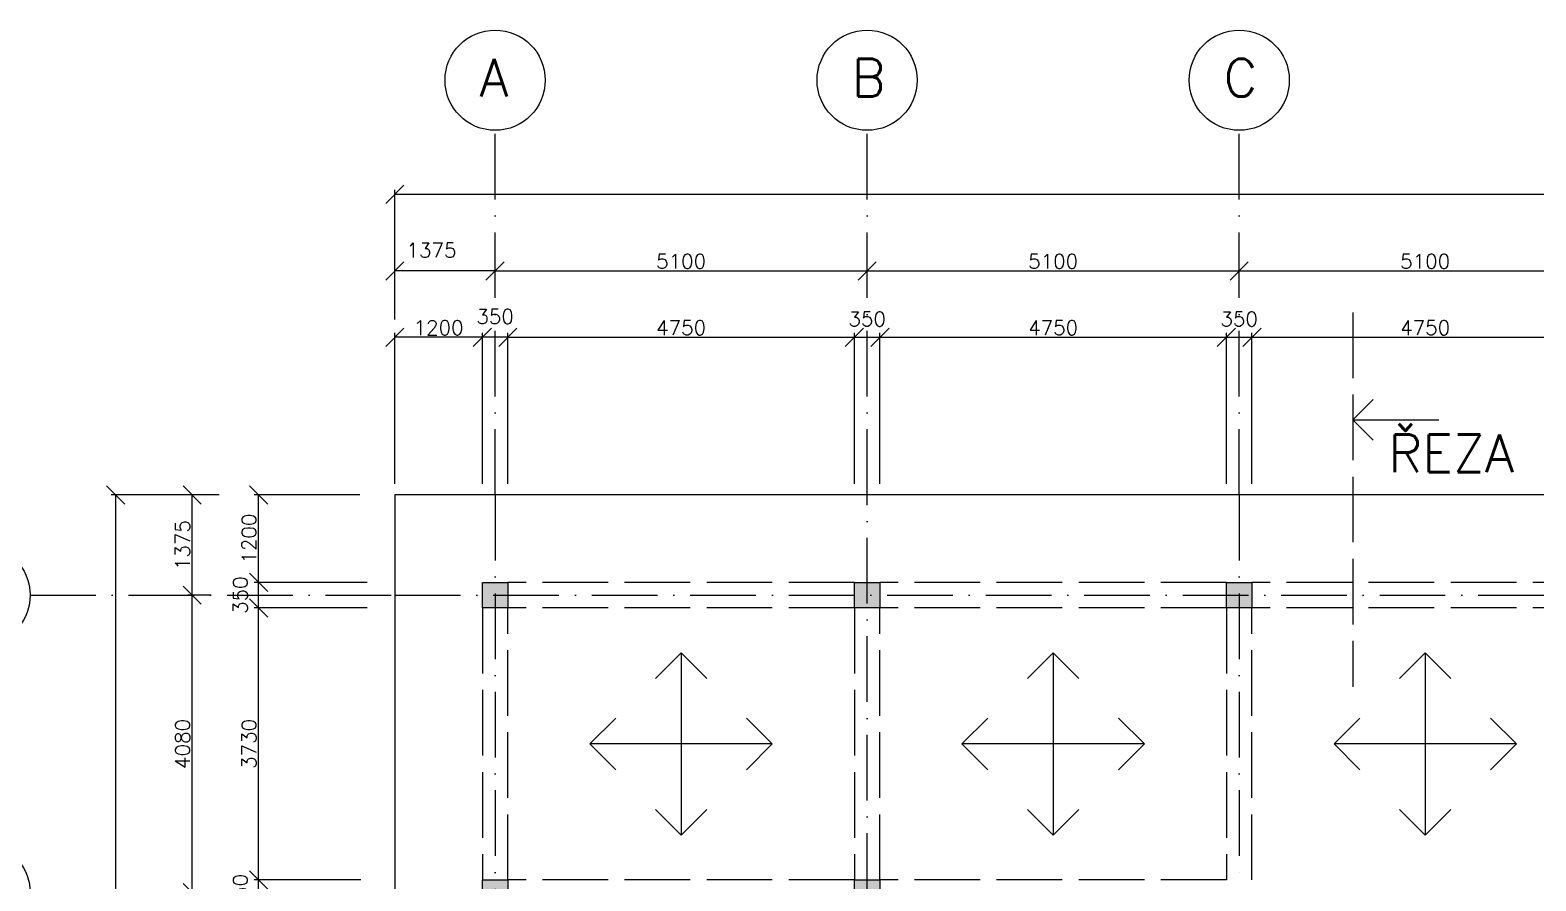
# Model space of a CAD drawing. Header units: millimetres. Extents: x -3518363 to 3223740, y -1530229 to 774657.
# Drawn here: x 2193268 to 2213911, y 257214 to 268880 of the extents above; entities that cross this region are included whole.
import ezdxf

# ---------------------------------------------------------------- set-up
doc = ezdxf.new("R2010")
doc.units = ezdxf.units.MM
doc.header["$LTSCALE"] = 15
doc.header["$MEASUREMENT"] = 0
doc.linetypes.add('ACAD_ISO02W100', pattern=[15, 12, -3])
doc.linetypes.add('ACAD_ISO10W100', pattern=[18, 12, -3, 0, -3])
doc.layers.get('0').update_dxf_attribs({"linetype": 'CONTINUOUS'})
doc.layers.get('DEFPOINTS').update_dxf_attribs({"linetype": 'CONTINUOUS'})
for name, color, linetype in [('HRANICE ZEMINY', 200, 'CONTINUOUS'), ('objekt 1', 40, 'CONTINUOUS'), ('skryte prův', 120, 'ACAD_ISO02W100'), ('sloupy', 100, 'CONTINUOUS')]:
    doc.layers.add(name, color=color, linetype=linetype)
for name, color, linetype, lineweight in [('koty', 4, 'CONTINUOUS', 15), ('Okna a dveře', 2, 'CONTINUOUS', 30), ('osy prův', 30, 'ACAD_ISO10W100', 15), ('texty', 255, 'CONTINUOUS', 15), ('ŘEZ', 11, 'ACAD_ISO10W100', 15)]:
    doc.layers.add(name, color=color, linetype=linetype, lineweight=lineweight)
doc.styles.add('romans', font='romans.shx')
doc.dimstyles.new('M 1-50', dxfattribs={"dimscale": 50, "dimtxt": 2.5, "dimasz": 2.5, "dimexe": 1.25, "dimexo": 3, "dimtad": 1, "dimtxsty": 'romans', "dimblk": 'OBLIQUE', "dimcen": 2.5, "dimadec": 0, "dimazin": 0, "dimtfac": 1, "dimtmove": 2, "dimatfit": 3, "dimfxl": 1, "dimarcsym": 0})

# ---------------------------------------------------------------- blocks, each defined once
blk = doc.blocks.new('_Oblique')
at = {"color": 0, "linetype": 'ByBlock', "lineweight": -2}
blk.add_line((-0.5, -0.5), (0.5, 0.5), dxfattribs=at)
blk = doc.blocks.new('*D137')
at = {"layer": 'DEFPOINTS', "color": 0, "linetype": 'ByBlock', "lineweight": 20, "ltscale": 5, "transparency": 16777216}
for p in [(2196400, 257227), (2197950, 257227), (2198000, 256877)]:
    blk.add_point(p, dxfattribs=at)
at = {"layer": 'koty', "color": 0, "linetype": 'ByBlock', "lineweight": -2, "ltscale": 5, "transparency": 16777216}
for p, q in [((2197800, 257227), (2196338, 257227)), ((2196400, 256877), (2196400, 257227)), ((2197850, 256877), (2196338, 256877))]:
    blk.add_line(p, q, dxfattribs=at)
at = {"layer": 'koty', "color": 0, "linetype": 'ByBlock', "lineweight": -2, "ltscale": 5, "transparency": 16777216, "xscale": 250, "yscale": 250, "zscale": 250}
for p, rotation in [((2196400, 257227), 90), ((2196400, 256877), 270)]:
    blk.add_blockref('_Oblique', p, dxfattribs=dict(at, rotation=rotation))
at = {"layer": 'koty', "color": 0, "linetype": 'ByBlock', "lineweight": 20, "ltscale": 5, "transparency": 16777216, "insert": (2196150, 257052), "char_height": 200, "attachment_point": 5, "rotation": 90, "style": 'romans'}
blk.add_mtext('350', dxfattribs=at)
blk = doc.blocks.new('*D138')
at = {"layer": 'DEFPOINTS', "color": 0, "linetype": 'ByBlock', "lineweight": 20, "ltscale": 5, "transparency": 16777216}
for p in [(2196400, 260957), (2198040, 260957), (2197950, 257227)]:
    blk.add_point(p, dxfattribs=at)
at = {"layer": 'koty', "color": 0, "linetype": 'ByBlock', "lineweight": -2, "ltscale": 5, "transparency": 16777216}
for p, q in [((2197890, 260957), (2196338, 260957)), ((2196400, 257227), (2196400, 260957)), ((2197800, 257227), (2196338, 257227))]:
    blk.add_line(p, q, dxfattribs=at)
at = {"layer": 'koty', "color": 0, "linetype": 'ByBlock', "lineweight": -2, "ltscale": 5, "transparency": 16777216, "xscale": 250, "yscale": 250, "zscale": 250}
for p, rotation in [((2196400, 260957), 90), ((2196400, 257227), 270)]:
    blk.add_blockref('_Oblique', p, dxfattribs=dict(at, rotation=rotation))
at = {"layer": 'koty', "color": 0, "linetype": 'ByBlock', "lineweight": 20, "ltscale": 5, "transparency": 16777216, "insert": (2196269, 259092), "char_height": 200, "attachment_point": 5, "rotation": 90, "style": 'romans'}
blk.add_mtext('3730', dxfattribs=at)
blk = doc.blocks.new('*D139')
at = {"layer": 'DEFPOINTS', "color": 0, "linetype": 'ByBlock', "lineweight": 20, "ltscale": 5, "transparency": 16777216}
for p in [(2196400, 261307), (2198040, 261307), (2198040, 260957)]:
    blk.add_point(p, dxfattribs=at)
at = {"layer": 'koty', "color": 0, "linetype": 'ByBlock', "lineweight": -2, "ltscale": 5, "transparency": 16777216}
for p, q in [((2197890, 261307), (2196338, 261307)), ((2196400, 260957), (2196400, 261307)), ((2197890, 260957), (2196338, 260957))]:
    blk.add_line(p, q, dxfattribs=at)
at = {"layer": 'koty', "color": 0, "linetype": 'ByBlock', "lineweight": -2, "ltscale": 5, "transparency": 16777216, "xscale": 250, "yscale": 250, "zscale": 250}
for p, rotation in [((2196400, 261307), 90), ((2196400, 260957), 270)]:
    blk.add_blockref('_Oblique', p, dxfattribs=dict(at, rotation=rotation))
at = {"layer": 'koty', "color": 0, "linetype": 'ByBlock', "lineweight": 20, "ltscale": 5, "transparency": 16777216, "insert": (2196150, 261132), "char_height": 200, "attachment_point": 5, "rotation": 90, "style": 'romans'}
blk.add_mtext('350', dxfattribs=at)
blk = doc.blocks.new('*D140')
at = {"layer": 'DEFPOINTS', "color": 0, "linetype": 'ByBlock', "lineweight": 20, "ltscale": 5, "transparency": 16777216}
for p in [(2196400, 262507), (2197940, 262507), (2198040, 261307)]:
    blk.add_point(p, dxfattribs=at)
at = {"layer": 'koty', "color": 0, "linetype": 'ByBlock', "lineweight": -2, "ltscale": 5, "transparency": 16777216}
for p, q in [((2197790, 262507), (2196338, 262507)), ((2196400, 261307), (2196400, 262507)), ((2197890, 261307), (2196338, 261307))]:
    blk.add_line(p, q, dxfattribs=at)
at = {"layer": 'koty', "color": 0, "linetype": 'ByBlock', "lineweight": -2, "ltscale": 5, "transparency": 16777216, "xscale": 250, "yscale": 250, "zscale": 250}
for p, rotation in [((2196400, 262507), 90), ((2196400, 261307), 270)]:
    blk.add_blockref('_Oblique', p, dxfattribs=dict(at, rotation=rotation))
at = {"layer": 'koty', "color": 0, "linetype": 'ByBlock', "lineweight": 20, "ltscale": 5, "transparency": 16777216, "insert": (2196269, 261907), "char_height": 200, "attachment_point": 5, "rotation": 90, "style": 'romans'}
blk.add_mtext('1200', dxfattribs=at)
blk = doc.blocks.new('*D142')
at = {"layer": 'DEFPOINTS', "color": 0, "linetype": 'ByBlock', "lineweight": 20, "ltscale": 5, "transparency": 16777216}
for p in [(2196010, 262507), (2194440, 247517), (2196308, 247517)]:
    blk.add_point(p, dxfattribs=at)
at = {"layer": 'koty', "color": 0, "linetype": 'ByBlock', "lineweight": -2, "ltscale": 5, "transparency": 16777216}
for p, q in [((2195860, 262507), (2194378, 262507)), ((2194440, 262507), (2194440, 247517)), ((2196158, 247517), (2194378, 247517))]:
    blk.add_line(p, q, dxfattribs=at)
at = {"layer": 'koty', "color": 0, "linetype": 'ByBlock', "lineweight": -2, "ltscale": 5, "transparency": 16777216, "xscale": 250, "yscale": 250, "zscale": 250}
for p, rotation in [((2194440, 262507), 90), ((2194440, 247517), 270)]:
    blk.add_blockref('_Oblique', p, dxfattribs=dict(at, rotation=rotation))
at = {"layer": 'koty', "color": 0, "linetype": 'ByBlock', "lineweight": 20, "ltscale": 5, "transparency": 16777216, "insert": (2194156, 254920), "char_height": 200, "attachment_point": 5, "rotation": 90, "style": 'romans'}
blk.add_mtext('14990', dxfattribs=at)
blk = doc.blocks.new('*D145')
at = {"layer": 'DEFPOINTS', "color": 0, "linetype": 'ByBlock', "lineweight": 20, "ltscale": 5, "transparency": 16777216}
for p in [(2195490, 261132), (2197200, 261132), (2197360, 257052)]:
    blk.add_point(p, dxfattribs=at)
at = {"layer": 'koty', "color": 0, "linetype": 'ByBlock', "lineweight": -2, "ltscale": 5, "transparency": 16777216}
for p, q in [((2195750, 261132), (2195428, 261132)), ((2195490, 257052), (2195490, 261132)), ((2195910, 257052), (2195428, 257052))]:
    blk.add_line(p, q, dxfattribs=at)
at = {"layer": 'koty', "color": 0, "linetype": 'ByBlock', "lineweight": -2, "ltscale": 5, "transparency": 16777216, "xscale": 250, "yscale": 250, "zscale": 250}
for p, rotation in [((2195490, 261132), 90), ((2195490, 257052), 270)]:
    blk.add_blockref('_Oblique', p, dxfattribs=dict(at, rotation=rotation))
at = {"layer": 'koty', "color": 0, "linetype": 'ByBlock', "lineweight": 20, "ltscale": 5, "transparency": 16777216, "insert": (2195359, 259092), "char_height": 200, "attachment_point": 5, "rotation": 90, "style": 'romans'}
blk.add_mtext('4080', dxfattribs=at)
blk = doc.blocks.new('*D146')
at = {"layer": 'DEFPOINTS', "color": 0, "linetype": 'ByBlock', "lineweight": 20, "ltscale": 5, "transparency": 16777216}
for p in [(2195490, 262507), (2197064, 262507), (2197200, 261132)]:
    blk.add_point(p, dxfattribs=at)
at = {"layer": 'koty', "color": 0, "linetype": 'ByBlock', "lineweight": -2, "ltscale": 5, "transparency": 16777216}
for p, q in [((2195614, 262507), (2195428, 262507)), ((2195490, 261132), (2195490, 262507)), ((2195750, 261132), (2195428, 261132))]:
    blk.add_line(p, q, dxfattribs=at)
at = {"layer": 'koty', "color": 0, "linetype": 'ByBlock', "lineweight": -2, "ltscale": 5, "transparency": 16777216, "xscale": 250, "yscale": 250, "zscale": 250}
for p, rotation in [((2195490, 262507), 90), ((2195490, 261132), 270)]:
    blk.add_blockref('_Oblique', p, dxfattribs=dict(at, rotation=rotation))
at = {"layer": 'koty', "color": 0, "linetype": 'ByBlock', "lineweight": 20, "ltscale": 5, "transparency": 16777216, "insert": (2195359, 261819), "char_height": 200, "attachment_point": 5, "rotation": 90, "style": 'romans'}
blk.add_mtext('1375', dxfattribs=at)
blk = doc.blocks.new('*D147')
at = {"layer": 'DEFPOINTS', "color": 0, "linetype": 'ByBlock', "lineweight": 20, "ltscale": 5, "transparency": 16777216}
for p in [(2199468, 264668), (2199468, 262507), (2199818, 262507)]:
    blk.add_point(p, dxfattribs=at)
at = {"layer": 'koty', "color": 0, "linetype": 'ByBlock', "lineweight": -2, "ltscale": 5, "transparency": 16777216}
for p, q in [((2199468, 262657), (2199468, 264730)), ((2199818, 264668), (2199468, 264668)), ((2199818, 262657), (2199818, 264730))]:
    blk.add_line(p, q, dxfattribs=at)
at = {"layer": 'koty', "color": 0, "linetype": 'ByBlock', "lineweight": -2, "ltscale": 5, "transparency": 16777216, "xscale": 250, "yscale": 250, "zscale": 250, "rotation": 180}
blk.add_blockref('_Oblique', (2199468, 264668), dxfattribs=at)
at = {"layer": 'koty', "color": 0, "linetype": 'ByBlock', "lineweight": -2, "ltscale": 5, "transparency": 16777216, "xscale": 250, "yscale": 250, "zscale": 250}
blk.add_blockref('_Oblique', (2199818, 264668), dxfattribs=at)
at = {"layer": 'koty', "color": 0, "linetype": 'ByBlock', "lineweight": 20, "ltscale": 5, "transparency": 16777216, "insert": (2199643, 264952), "char_height": 200, "attachment_point": 5, "style": 'romans'}
blk.add_mtext('350', dxfattribs=at)
blk = doc.blocks.new('*D148')
at = {"layer": 'DEFPOINTS', "color": 0, "linetype": 'ByBlock', "lineweight": 20, "ltscale": 5, "transparency": 16777216}
for p in [(2198268, 265578), (2199643, 264008, 0), (2198268, 263710, 0)]:
    blk.add_point(p, dxfattribs=at)
at = {"layer": 'koty', "color": 0, "linetype": 'ByBlock', "lineweight": -2, "ltscale": 5, "transparency": 16777216}
for p, q in [((2198268, 265160), (2198268, 265640)), ((2199643, 265578), (2198268, 265578)), ((2199643, 265458), (2199643, 265640))]:
    blk.add_line(p, q, dxfattribs=at)
at = {"layer": 'koty', "color": 0, "linetype": 'ByBlock', "lineweight": -2, "ltscale": 5, "transparency": 16777216, "xscale": 250, "yscale": 250, "zscale": 250, "rotation": 180}
blk.add_blockref('_Oblique', (2198268, 265578), dxfattribs=at)
at = {"layer": 'koty', "color": 0, "linetype": 'ByBlock', "lineweight": -2, "ltscale": 5, "transparency": 16777216, "xscale": 250, "yscale": 250, "zscale": 250}
blk.add_blockref('_Oblique', (2199643, 265578), dxfattribs=at)
at = {"layer": 'koty', "color": 0, "linetype": 'ByBlock', "lineweight": 20, "ltscale": 5, "transparency": 16777216, "insert": (2198770, 265862), "char_height": 200, "attachment_point": 5, "style": 'romans'}
blk.add_mtext('1375', dxfattribs=at)
blk = doc.blocks.new('*D149')
at = {"layer": 'DEFPOINTS', "color": 0, "linetype": 'ByBlock', "lineweight": 20, "ltscale": 5, "transparency": 16777216}
for p in [(2198268, 266628), (2198268, 264760, 0), (2231618, 262507)]:
    blk.add_point(p, dxfattribs=at)
at = {"layer": 'koty', "color": 0, "linetype": 'ByBlock', "lineweight": -2, "ltscale": 5, "transparency": 16777216}
for p, q in [((2198268, 264910), (2198268, 266690)), ((2231618, 266628), (2198268, 266628)), ((2231618, 262657), (2231618, 266690))]:
    blk.add_line(p, q, dxfattribs=at)
at = {"layer": 'koty', "color": 0, "linetype": 'ByBlock', "lineweight": -2, "ltscale": 5, "transparency": 16777216, "xscale": 250, "yscale": 250, "zscale": 250, "rotation": 180}
blk.add_blockref('_Oblique', (2198268, 266628), dxfattribs=at)
at = {"layer": 'koty', "color": 0, "linetype": 'ByBlock', "lineweight": -2, "ltscale": 5, "transparency": 16777216, "xscale": 250, "yscale": 250, "zscale": 250}
blk.add_blockref('_Oblique', (2231618, 266628), dxfattribs=at)
at = {"layer": 'koty', "color": 0, "linetype": 'ByBlock', "lineweight": 20, "ltscale": 5, "transparency": 16777216, "insert": (2216230, 266912), "char_height": 200, "attachment_point": 5, "style": 'romans'}
blk.add_mtext('33350', dxfattribs=at)
blk = doc.blocks.new('*D150')
at = {"layer": 'DEFPOINTS', "color": 0, "linetype": 'ByBlock', "lineweight": 20, "ltscale": 5, "transparency": 16777216}
for p in [(2204568, 264668), (2199818, 263694, 0), (2204568, 262507)]:
    blk.add_point(p, dxfattribs=at)
at = {"layer": 'koty', "color": 0, "linetype": 'ByBlock', "lineweight": -2, "ltscale": 5, "transparency": 16777216}
for p, q in [((2199818, 263844), (2199818, 264730)), ((2199818, 264668), (2204568, 264668)), ((2204568, 262657), (2204568, 264730))]:
    blk.add_line(p, q, dxfattribs=at)
at = {"layer": 'koty', "color": 0, "linetype": 'ByBlock', "lineweight": -2, "ltscale": 5, "transparency": 16777216, "xscale": 250, "yscale": 250, "zscale": 250, "rotation": 180}
blk.add_blockref('_Oblique', (2199818, 264668), dxfattribs=at)
at = {"layer": 'koty', "color": 0, "linetype": 'ByBlock', "lineweight": -2, "ltscale": 5, "transparency": 16777216, "xscale": 250, "yscale": 250, "zscale": 250}
blk.add_blockref('_Oblique', (2204568, 264668), dxfattribs=at)
at = {"layer": 'koty', "color": 0, "linetype": 'ByBlock', "lineweight": 20, "ltscale": 5, "transparency": 16777216, "insert": (2202193, 264799), "char_height": 200, "attachment_point": 5, "style": 'romans'}
blk.add_mtext('4750', dxfattribs=at)
blk = doc.blocks.new('*D151')
at = {"layer": 'DEFPOINTS', "color": 0, "linetype": 'ByBlock', "lineweight": 20, "ltscale": 5, "transparency": 16777216}
for p in [(2204918, 264668), (2204568, 262507), (2204918, 262507)]:
    blk.add_point(p, dxfattribs=at)
at = {"layer": 'koty', "color": 0, "linetype": 'ByBlock', "lineweight": -2, "ltscale": 5, "transparency": 16777216}
for p, q in [((2204568, 262657), (2204568, 264730)), ((2204568, 264668), (2204918, 264668)), ((2204918, 262657), (2204918, 264730))]:
    blk.add_line(p, q, dxfattribs=at)
at = {"layer": 'koty', "color": 0, "linetype": 'ByBlock', "lineweight": -2, "ltscale": 5, "transparency": 16777216, "xscale": 250, "yscale": 250, "zscale": 250, "rotation": 180}
blk.add_blockref('_Oblique', (2204568, 264668), dxfattribs=at)
at = {"layer": 'koty', "color": 0, "linetype": 'ByBlock', "lineweight": -2, "ltscale": 5, "transparency": 16777216, "xscale": 250, "yscale": 250, "zscale": 250}
blk.add_blockref('_Oblique', (2204918, 264668), dxfattribs=at)
at = {"layer": 'koty', "color": 0, "linetype": 'ByBlock', "lineweight": 20, "ltscale": 5, "transparency": 16777216, "insert": (2204743, 264918), "char_height": 200, "attachment_point": 5, "style": 'romans'}
blk.add_mtext('350', dxfattribs=at)
blk = doc.blocks.new('*D152')
at = {"layer": 'DEFPOINTS', "color": 0, "linetype": 'ByBlock', "lineweight": 20, "ltscale": 5, "transparency": 16777216}
for p in [(2209668, 264668), (2204918, 262507), (2209668, 262507)]:
    blk.add_point(p, dxfattribs=at)
at = {"layer": 'koty', "color": 0, "linetype": 'ByBlock', "lineweight": -2, "ltscale": 5, "transparency": 16777216}
for p, q in [((2204918, 262657), (2204918, 264730)), ((2204918, 264668), (2209668, 264668)), ((2209668, 262657), (2209668, 264730))]:
    blk.add_line(p, q, dxfattribs=at)
at = {"layer": 'koty', "color": 0, "linetype": 'ByBlock', "lineweight": -2, "ltscale": 5, "transparency": 16777216, "xscale": 250, "yscale": 250, "zscale": 250, "rotation": 180}
blk.add_blockref('_Oblique', (2204918, 264668), dxfattribs=at)
at = {"layer": 'koty', "color": 0, "linetype": 'ByBlock', "lineweight": -2, "ltscale": 5, "transparency": 16777216, "xscale": 250, "yscale": 250, "zscale": 250}
blk.add_blockref('_Oblique', (2209668, 264668), dxfattribs=at)
at = {"layer": 'koty', "color": 0, "linetype": 'ByBlock', "lineweight": 20, "ltscale": 5, "transparency": 16777216, "insert": (2207293, 264799), "char_height": 200, "attachment_point": 5, "style": 'romans'}
blk.add_mtext('4750', dxfattribs=at)
blk = doc.blocks.new('*D153')
at = {"layer": 'DEFPOINTS', "color": 0, "linetype": 'ByBlock', "lineweight": 20, "ltscale": 5, "transparency": 16777216}
for p in [(2210018, 264668), (2209668, 262507), (2210018, 262507)]:
    blk.add_point(p, dxfattribs=at)
at = {"layer": 'koty', "color": 0, "linetype": 'ByBlock', "lineweight": -2, "ltscale": 5, "transparency": 16777216}
for p, q in [((2209668, 262657), (2209668, 264730)), ((2209668, 264668), (2210018, 264668)), ((2210018, 262657), (2210018, 264730))]:
    blk.add_line(p, q, dxfattribs=at)
at = {"layer": 'koty', "color": 0, "linetype": 'ByBlock', "lineweight": -2, "ltscale": 5, "transparency": 16777216, "xscale": 250, "yscale": 250, "zscale": 250, "rotation": 180}
blk.add_blockref('_Oblique', (2209668, 264668), dxfattribs=at)
at = {"layer": 'koty', "color": 0, "linetype": 'ByBlock', "lineweight": -2, "ltscale": 5, "transparency": 16777216, "xscale": 250, "yscale": 250, "zscale": 250}
blk.add_blockref('_Oblique', (2210018, 264668), dxfattribs=at)
at = {"layer": 'koty', "color": 0, "linetype": 'ByBlock', "lineweight": 20, "ltscale": 5, "transparency": 16777216, "insert": (2209843, 264918), "char_height": 200, "attachment_point": 5, "style": 'romans'}
blk.add_mtext('350', dxfattribs=at)
blk = doc.blocks.new('*D154')
at = {"layer": 'DEFPOINTS', "color": 0, "linetype": 'ByBlock', "lineweight": 20, "ltscale": 5, "transparency": 16777216}
for p in [(2214768, 264668), (2210018, 262507), (2214768, 262507)]:
    blk.add_point(p, dxfattribs=at)
at = {"layer": 'koty', "color": 0, "linetype": 'ByBlock', "lineweight": -2, "ltscale": 5, "transparency": 16777216}
for p, q in [((2210018, 262657), (2210018, 264730)), ((2210018, 264668), (2214768, 264668)), ((2214768, 262657), (2214768, 264730))]:
    blk.add_line(p, q, dxfattribs=at)
at = {"layer": 'koty', "color": 0, "linetype": 'ByBlock', "lineweight": -2, "ltscale": 5, "transparency": 16777216, "xscale": 250, "yscale": 250, "zscale": 250, "rotation": 180}
blk.add_blockref('_Oblique', (2210018, 264668), dxfattribs=at)
at = {"layer": 'koty', "color": 0, "linetype": 'ByBlock', "lineweight": -2, "ltscale": 5, "transparency": 16777216, "xscale": 250, "yscale": 250, "zscale": 250}
blk.add_blockref('_Oblique', (2214768, 264668), dxfattribs=at)
at = {"layer": 'koty', "color": 0, "linetype": 'ByBlock', "lineweight": 20, "ltscale": 5, "transparency": 16777216, "insert": (2212393, 264799), "char_height": 200, "attachment_point": 5, "style": 'romans'}
blk.add_mtext('4750', dxfattribs=at)
blk = doc.blocks.new('*D163')
at = {"layer": 'DEFPOINTS', "color": 0, "linetype": 'ByBlock', "lineweight": 20, "ltscale": 5, "transparency": 16777216}
for p in [(2198268, 264668), (2198268, 262507), (2199468, 262507)]:
    blk.add_point(p, dxfattribs=at)
at = {"layer": 'koty', "color": 0, "linetype": 'ByBlock', "lineweight": -2, "ltscale": 5, "transparency": 16777216}
for p, q in [((2198268, 262657), (2198268, 264730)), ((2199468, 264668), (2198268, 264668)), ((2199468, 262657), (2199468, 264730))]:
    blk.add_line(p, q, dxfattribs=at)
at = {"layer": 'koty', "color": 0, "linetype": 'ByBlock', "lineweight": -2, "ltscale": 5, "transparency": 16777216, "xscale": 250, "yscale": 250, "zscale": 250, "rotation": 180}
blk.add_blockref('_Oblique', (2198268, 264668), dxfattribs=at)
at = {"layer": 'koty', "color": 0, "linetype": 'ByBlock', "lineweight": -2, "ltscale": 5, "transparency": 16777216, "xscale": 250, "yscale": 250, "zscale": 250}
blk.add_blockref('_Oblique', (2199468, 264668), dxfattribs=at)
at = {"layer": 'koty', "color": 0, "linetype": 'ByBlock', "lineweight": 20, "ltscale": 5, "transparency": 16777216, "insert": (2198868, 264799), "char_height": 200, "attachment_point": 5, "style": 'romans'}
blk.add_mtext('1200', dxfattribs=at)
blk = doc.blocks.new('*D164')
at = {"layer": 'DEFPOINTS', "color": 0, "linetype": 'ByBlock', "lineweight": 20, "ltscale": 5, "transparency": 16777216}
for p in [(2204743, 265578), (2199643, 264008, 0), (2204743, 263880)]:
    blk.add_point(p, dxfattribs=at)
at = {"layer": 'koty', "color": 0, "linetype": 'ByBlock', "lineweight": -2, "ltscale": 5, "transparency": 16777216}
for p, q in [((2199643, 265458), (2199643, 265640)), ((2199643, 265578), (2204743, 265578)), ((2204743, 265330), (2204743, 265640))]:
    blk.add_line(p, q, dxfattribs=at)
at = {"layer": 'koty', "color": 0, "linetype": 'ByBlock', "lineweight": -2, "ltscale": 5, "transparency": 16777216, "xscale": 250, "yscale": 250, "zscale": 250, "rotation": 180}
blk.add_blockref('_Oblique', (2199643, 265578), dxfattribs=at)
at = {"layer": 'koty', "color": 0, "linetype": 'ByBlock', "lineweight": -2, "ltscale": 5, "transparency": 16777216, "xscale": 250, "yscale": 250, "zscale": 250}
blk.add_blockref('_Oblique', (2204743, 265578), dxfattribs=at)
at = {"layer": 'koty', "color": 0, "linetype": 'ByBlock', "lineweight": 20, "ltscale": 5, "transparency": 16777216, "insert": (2202193, 265709), "char_height": 200, "attachment_point": 5, "style": 'romans'}
blk.add_mtext('5100', dxfattribs=at)
blk = doc.blocks.new('*D165')
at = {"layer": 'DEFPOINTS', "color": 0, "linetype": 'ByBlock', "lineweight": 20, "ltscale": 5, "transparency": 16777216}
for p in [(2209843, 265578), (2204743, 263880), (2209843, 264000)]:
    blk.add_point(p, dxfattribs=at)
at = {"layer": 'koty', "color": 0, "linetype": 'ByBlock', "lineweight": -2, "ltscale": 5, "transparency": 16777216}
for p, q in [((2204743, 265330), (2204743, 265640)), ((2204743, 265578), (2209843, 265578)), ((2209843, 265450), (2209843, 265640))]:
    blk.add_line(p, q, dxfattribs=at)
at = {"layer": 'koty', "color": 0, "linetype": 'ByBlock', "lineweight": -2, "ltscale": 5, "transparency": 16777216, "xscale": 250, "yscale": 250, "zscale": 250, "rotation": 180}
blk.add_blockref('_Oblique', (2204743, 265578), dxfattribs=at)
at = {"layer": 'koty', "color": 0, "linetype": 'ByBlock', "lineweight": -2, "ltscale": 5, "transparency": 16777216, "xscale": 250, "yscale": 250, "zscale": 250}
blk.add_blockref('_Oblique', (2209843, 265578), dxfattribs=at)
at = {"layer": 'koty', "color": 0, "linetype": 'ByBlock', "lineweight": 20, "ltscale": 5, "transparency": 16777216, "insert": (2207293, 265709), "char_height": 200, "attachment_point": 5, "style": 'romans'}
blk.add_mtext('5100', dxfattribs=at)
blk = doc.blocks.new('*D166')
at = {"layer": 'DEFPOINTS', "color": 0, "linetype": 'ByBlock', "lineweight": 20, "ltscale": 5, "transparency": 16777216}
for p in [(2214943, 265578), (2209843, 264000), (2214943, 263694)]:
    blk.add_point(p, dxfattribs=at)
at = {"layer": 'koty', "color": 0, "linetype": 'ByBlock', "lineweight": -2, "ltscale": 5, "transparency": 16777216}
for p, q in [((2209843, 265450), (2209843, 265640)), ((2209843, 265578), (2214943, 265578)), ((2214943, 265144), (2214943, 265640))]:
    blk.add_line(p, q, dxfattribs=at)
at = {"layer": 'koty', "color": 0, "linetype": 'ByBlock', "lineweight": -2, "ltscale": 5, "transparency": 16777216, "xscale": 250, "yscale": 250, "zscale": 250, "rotation": 180}
blk.add_blockref('_Oblique', (2209843, 265578), dxfattribs=at)
at = {"layer": 'koty', "color": 0, "linetype": 'ByBlock', "lineweight": -2, "ltscale": 5, "transparency": 16777216, "xscale": 250, "yscale": 250, "zscale": 250}
blk.add_blockref('_Oblique', (2214943, 265578), dxfattribs=at)
at = {"layer": 'koty', "color": 0, "linetype": 'ByBlock', "lineweight": 20, "ltscale": 5, "transparency": 16777216, "insert": (2212393, 265709), "char_height": 200, "attachment_point": 5, "style": 'romans'}
blk.add_mtext('5100', dxfattribs=at)

msp = doc.modelspace()

# ---------------------------------------------------------------- hatches: boundary and pattern name
at = {"layer": 'HRANICE ZEMINY', "linetype": 'ACAD_ISO02W100', "lineweight": -3, "extrusion": (1.93959e-16, -3.39308e-16, -1)}
h = msp.add_hatch(color=256, dxfattribs=at)
h.dxf.hatch_style = 1
h.paths.add_polyline_path([(-2199468.376, 261306.607), (-2199818.376, 261306.607), (-2199818.376, 260956.607), (-2199468.376, 260956.607)])
h.paths.add_polyline_path([(-2204568.376, 260956.607), (-2204568.376, 261306.607), (-2204918.376, 261306.607), (-2204918.376, 260956.607)])
h.paths.add_polyline_path([(-2209668.376, 260956.607), (-2209668.376, 261306.607), (-2210018.376, 261306.607), (-2210018.376, 260956.607)])
h.paths.add_polyline_path([(-2214768.376, 260956.607), (-2214768.376, 261306.607), (-2215118.376, 261306.607), (-2215118.376, 260956.607)])
h.paths.add_polyline_path([(-2219868.376, 260956.607), (-2219868.376, 261306.607), (-2220218.376, 261306.607), (-2220218.376, 260956.607)])
h.paths.add_polyline_path([(-2224968.376, 260956.607), (-2224968.376, 261306.607), (-2225318.376, 261306.607), (-2225318.376, 260956.607)])
h.paths.add_polyline_path([(-2230068.376, 260956.607), (-2230068.376, 261306.607), (-2230418.376, 261306.607), (-2230418.376, 260956.607)])
at = {"layer": 'HRANICE ZEMINY', "linetype": 'ByBlock', "lineweight": -3, "extrusion": (1.93959e-16, -3.39308e-16, -1)}
h = msp.add_hatch(color=256, dxfattribs=at)
h.dxf.hatch_style = 1
h.paths.add_polyline_path([(-2199468.376, 252796.607), (-2199468.376, 253146.607), (-2199818.376, 253146.607), (-2199818.376, 252796.607)])
h.paths.add_polyline_path([(-2204568.376, 252796.607), (-2204568.376, 253146.607), (-2204918.376, 253146.607), (-2204918.376, 252796.607)])
h.paths.add_polyline_path([(-2204568.376, 256876.607), (-2204568.376, 257226.607), (-2204918.376, 257226.607), (-2204918.376, 256876.607)])
h.paths.add_polyline_path([(-2199468.376, 256876.607), (-2199468.376, 257226.607), (-2199818.376, 257226.607), (-2199818.376, 256876.607)])
h.paths.add_polyline_path([(-2219868.376, 252796.607), (-2219868.376, 253146.607), (-2220218.376, 253146.607), (-2220218.376, 252796.607)])
h.paths.add_polyline_path([(-2230068.376, 252796.607), (-2230068.376, 253146.607), (-2230418.376, 253146.607), (-2230418.376, 252796.607)])
h.paths.add_polyline_path([(-2224968.376, 252796.607), (-2224968.376, 253146.607), (-2225318.376, 253146.607), (-2225318.376, 252796.607)])
h.paths.add_polyline_path([(-2230068.376, 256876.607), (-2230068.376, 257226.607), (-2230418.376, 257226.607), (-2230418.376, 256876.607)])
h.paths.add_polyline_path([(-2224968.376, 256876.607), (-2224968.376, 257226.607), (-2225318.376, 257226.607), (-2225318.376, 256876.607)])
h.paths.add_polyline_path([(-2219868.376, 256876.607), (-2219868.376, 257226.607), (-2220218.376, 257226.607), (-2220218.376, 256876.607)])

# ---------------------------------------------------------------- linework, layer by layer
at = {"layer": 'objekt 1', "lineweight": -3, "extrusion": (1.93959e-16, -3.39308e-16, -1)}
for p, q in [((2231618.376, 262506.607), (2198268.376, 262506.607)), ((2198268.376, 262506.607), (2198268.376, 247516.607))]:
    msp.add_line(p, q, dxfattribs=at)
at = {"layer": 'Okna a dveře', "lineweight": -3, "ltscale": 20, "extrusion": (1.93959e-16, -3.39308e-16, -1)}
for p, q in [((2202193.376, 260341.607), (2201839.823, 259988.054)), ((2202193.376, 260341.607), (2202193.376, 257841.607)), ((2202546.93, 259988.054), (2202193.376, 260341.607)), ((2207293.376, 260341.607), (2206939.823, 259988.054)), ((2207293.376, 260341.607), (2207293.376, 257841.607)), ((2207646.93, 259988.054), (2207293.376, 260341.607)), ((2212393.376, 260341.607), (2212039.823, 259988.054)), ((2212393.376, 260341.607), (2212393.376, 257841.607)), ((2212746.93, 259988.054), (2212393.376, 260341.607)), ((2201296.93, 259445.161), (2200943.376, 259091.607)), ((2203443.376, 259091.607), (2203089.823, 259445.161)), ((2206396.93, 259445.161), (2206043.376, 259091.607)), ((2208543.376, 259091.607), (2208189.823, 259445.161)), ((2211496.93, 259445.161), (2211143.376, 259091.607)), ((2213643.376, 259091.607), (2213289.823, 259445.161)), ((2203443.376, 259091.607), (2200943.376, 259091.607)), ((2200943.376, 259091.607), (2201296.93, 258738.054)), ((2203089.823, 258738.054), (2203443.376, 259091.607)), ((2208543.376, 259091.607), (2206043.376, 259091.607)), ((2206043.376, 259091.607), (2206396.93, 258738.054)), ((2208189.823, 258738.054), (2208543.376, 259091.607)), ((2213643.376, 259091.607), (2211143.376, 259091.607)), ((2211143.376, 259091.607), (2211496.93, 258738.054)), ((2213289.823, 258738.054), (2213643.376, 259091.607)), ((2201839.823, 258195.161), (2202193.376, 257841.607)), ((2202193.376, 257841.607), (2202546.93, 258195.161)), ((2206939.823, 258195.161), (2207293.376, 257841.607)), ((2207293.376, 257841.607), (2207646.93, 258195.161)), ((2212039.823, 258195.161), (2212393.376, 257841.607)), ((2212393.376, 257841.607), (2212746.93, 258195.161))]:
    msp.add_line(p, q, dxfattribs=at)
at = {"layer": 'osy prův', "linetype": 'ACAD_ISO10W100', "lineweight": -3, "ltscale": 5}
for p, q in [((2199643.376, 262506.607), (2199643.376, 267506.607)), ((2204743.376, 262506.607), (2204743.376, 267506.607)), ((2209843.376, 262506.607), (2209843.376, 267506.607)), ((2193268.376, 261131.607), (2198268.376, 261131.607))]:
    msp.add_line(p, q, dxfattribs=at)
at = {"layer": 'osy prův', "linetype": 'ACAD_ISO10W100', "lineweight": -3, "ltscale": 5, "extrusion": (1.93959e-16, -3.39308e-16, -1)}
for p, q in [((2199643.376, 262506.607), (2199643.376, 247516.607)), ((2204743.376, 247516.607), (2204743.376, 262506.607)), ((2209843.376, 262506.607), (2209843.376, 257226.607)), ((2198268.376, 261131.607), (2231618.376, 261131.607))]:
    msp.add_line(p, q, dxfattribs=at)
at = {"layer": 'skryte prův', "linetype": 'ACAD_ISO02W100', "lineweight": -3, "ltscale": 5, "extrusion": (1.93959e-16, -3.39308e-16, -1)}
for p, q in [((2204568.376, 261306.607), (2199818.376, 261306.607)), ((2209668.376, 261306.607), (2204918.376, 261306.607)), ((2214768.376, 261306.607), (2210018.376, 261306.607)), ((2199468.376, 260956.607), (2199468.376, 257226.607)), ((2199818.376, 257226.607), (2199818.376, 260956.607)), ((2204568.376, 260956.607), (2199818.376, 260956.607)), ((2204568.376, 260956.607), (2204568.376, 257226.607)), ((2204918.376, 257226.607), (2204918.376, 260956.607)), ((2209668.376, 260956.607), (2204918.376, 260956.607)), ((2209668.376, 260956.607), (2209668.376, 257226.607)), ((2210018.376, 257226.607), (2210018.376, 260956.607)), ((2214768.376, 260956.607), (2210018.376, 260956.607)), ((2204568.376, 257226.607), (2199818.376, 257226.607)), ((2209668.376, 257226.607), (2204918.376, 257226.607))]:
    msp.add_line(p, q, dxfattribs=at)
at = {"layer": 'sloupy', "linetype": 'ByBlock', "lineweight": -3, "ltscale": 5, "extrusion": (1.93959e-16, -3.39308e-16, -1)}
for p, q in [((2199468.376, 261306.607), (2199818.376, 261306.607)), ((2199468.376, 260956.607), (2199468.376, 261306.607)), ((2199818.376, 261306.607), (2199818.376, 260956.607)), ((2204568.376, 261306.607), (2204918.376, 261306.607)), ((2204568.376, 260956.607), (2204568.376, 261306.607)), ((2204918.376, 261306.607), (2204918.376, 260956.607)), ((2209668.376, 261306.607), (2210018.376, 261306.607)), ((2209668.376, 260956.607), (2209668.376, 261306.607)), ((2210018.376, 261306.607), (2210018.376, 260956.607)), ((2199818.376, 260956.607), (2199468.376, 260956.607)), ((2204918.376, 260956.607), (2204568.376, 260956.607)), ((2210018.376, 260956.607), (2209668.376, 260956.607)), ((2199468.376, 257226.607), (2199818.376, 257226.607)), ((2199468.376, 256876.607), (2199468.376, 257226.607)), ((2199818.376, 257226.607), (2199818.376, 256876.607)), ((2204568.376, 257226.607), (2204918.376, 257226.607)), ((2204568.376, 256876.607), (2204568.376, 257226.607)), ((2204918.376, 257226.607), (2204918.376, 256876.607))]:
    msp.add_line(p, q, dxfattribs=at)
at = {"layer": 'texty', "linetype": 'ByBlock', "lineweight": 20, "ltscale": 5}
for centre in [(2199643.376, 268193.304), (2204743.376, 268193.304), (2209843.376, 268193.304), (2192581.68, 261131.607), (2192581.68, 257051.607)]:
    msp.add_circle(centre, 686.696, dxfattribs=at)
at = {"layer": 'ŘEZ', "linetype": 'ACAD_ISO02W100', "lineweight": 20, "ltscale": 5}
msp.add_line((2211400, 265006.607), (2211400, 259876.607), dxfattribs=at)
at = {"layer": 'ŘEZ', "linetype": 'ByBlock', "lineweight": 20, "ltscale": 5}
for q in [(2211680, 263816.607), (2212580, 263536.607), (2211680, 263256.607)]:
    msp.add_line((2211400, 263536.607), q, dxfattribs=at)

# ---------------------------------------------------------------- texts
at = {"layer": 'texty', "ltscale": 20, "extrusion": (1.93959e-16, -3.39308e-16, -1), "style": 'romans', "text_generation_flag": 2}
for s, p in [('A', (-2199430, 267970)), ('B', (-2204530, 267970)), ('C', (-2209630, 267970)), ('ŘEZA', (-2211890, 262820))]:
    msp.add_text(s, height=514.897, dxfattribs=at).set_placement(p)

# ---------------------------------------------------------------- dimensions: what is measured, and where the dimension line sits
at = {"layer": 'koty', "linetype": 'ByBlock', "lineweight": 20, "ltscale": 5}
for base, p1, p2, override, picture, middle in [((2198268.376, 266627.938), (2231618.376, 262506.607), (2198268.376, 264759.562, 0), {"dimtxt": 4, "dimasz": 5}, '*D149', (2216230, 266912.313)), ((2198268.376, 265577.938), (2199643.376, 264007.938, 0), (2198268.376, 263709.562, 0), {"dimtxt": 4, "dimasz": 5, "dimexo": 29}, '*D148', (2198769.864, 265862.313)), ((2199468.376, 264667.938), (2199818.376, 262506.607), (2199468.376, 262506.607), {"dimtxt": 4, "dimasz": 5}, '*D147', (2199643.376, 264952.313))]:
    dim = msp.add_linear_dim(base=base, p1=p1, p2=p2, dimstyle='M 1-50', override=override, dxfattribs=at)
    dim.commit()
    dim.dimension.update_dxf_attribs({"geometry": picture, "text_midpoint": middle, "dimtype": 160})
for base, p1, p2, override, picture, middle in [((2204743.376, 265577.938), (2199643.376, 264007.938, 0), (2204743.376, 263880), {"dimtxt": 4, "dimasz": 5, "dimexo": 29}, '*D164', (2202193.376, 265709.188)), ((2209843.376, 265577.938), (2204743.376, 263880), (2209843.376, 264000), {"dimtxt": 4, "dimasz": 5, "dimexo": 29}, '*D165', (2207293.376, 265709.188)), ((2214943.376, 265577.938), (2209843.376, 264000), (2214943.376, 263693.523), {"dimtxt": 4, "dimasz": 5, "dimexo": 29}, '*D166', (2212393.376, 265709.188)), ((2198268.376, 264667.938), (2199468.376, 262506.607), (2198268.376, 262506.607), {"dimtxt": 4, "dimasz": 5}, '*D163', (2198868.376, 264799.188)), ((2204568.376, 264667.938), (2199818.376, 263693.523, 0), (2204568.376, 262506.607), {"dimtxt": 4, "dimasz": 5}, '*D150', (2202193.376, 264799.188)), ((2204918.376, 264667.938), (2204568.376, 262506.607), (2204918.376, 262506.607), {"dimtxt": 4, "dimasz": 5}, '*D151', (2204743.376, 264917.938)), ((2209668.376, 264667.938), (2204918.376, 262506.607), (2209668.376, 262506.607), {"dimtxt": 4, "dimasz": 5}, '*D152', (2207293.376, 264799.188)), ((2210018.376, 264667.938), (2209668.376, 262506.607), (2210018.376, 262506.607), {"dimtxt": 4, "dimasz": 5}, '*D153', (2209843.376, 264917.938)), ((2214768.376, 264667.938), (2210018.376, 262506.607), (2214768.376, 262506.607), {"dimtxt": 4, "dimasz": 5}, '*D154', (2212393.376, 264799.188))]:
    dim = msp.add_linear_dim(base=base, p1=p1, p2=p2, dimstyle='M 1-50', override=override, dxfattribs=at)
    dim.commit()
    dim.dimension.update_dxf_attribs({"geometry": picture, "text_midpoint": middle})
dim = msp.add_linear_dim(base=(2194440, 247516.607), p1=(2196010, 262506.607), p2=(2196308.376, 247516.607), angle=90, dimstyle='M 1-50', override={"dimtxt": 4, "dimasz": 5}, dxfattribs=at)
dim.commit()
dim.dimension.update_dxf_attribs({"geometry": '*D142', "text_midpoint": (2194155.625, 254920), "dimtype": 160})
for base, p1, p2, override, picture, middle in [((2195490, 262506.607), (2197200, 261131.607), (2197063.75, 262506.607), {"dimtxt": 4, "dimasz": 5, "dimexo": 29}, '*D146', (2195358.75, 261819.107)), ((2196400, 262506.607), (2198040, 261306.607), (2197940, 262506.607), {"dimtxt": 4, "dimasz": 5}, '*D140', (2196268.75, 261906.607)), ((2196400, 261306.607), (2198040, 260956.607), (2198040, 261306.607), {"dimtxt": 4, "dimasz": 5}, '*D139', (2196150, 261131.607)), ((2195490, 261131.607), (2197360, 257051.607), (2197200, 261131.607), {"dimtxt": 4, "dimasz": 5, "dimexo": 29}, '*D145', (2195358.75, 259091.607)), ((2196400, 260956.607), (2197950, 257226.607), (2198040, 260956.607), {"dimtxt": 4, "dimasz": 5}, '*D138', (2196268.75, 259091.607)), ((2196400, 257226.607), (2198000, 256876.607), (2197950, 257226.607), {"dimtxt": 4, "dimasz": 5}, '*D137', (2196150, 257051.607))]:
    dim = msp.add_linear_dim(base=base, p1=p1, p2=p2, angle=90, dimstyle='M 1-50', override=override, dxfattribs=at)
    dim.commit()
    dim.dimension.update_dxf_attribs({"geometry": picture, "text_midpoint": middle})

doc.saveas('drawing.dxf')
